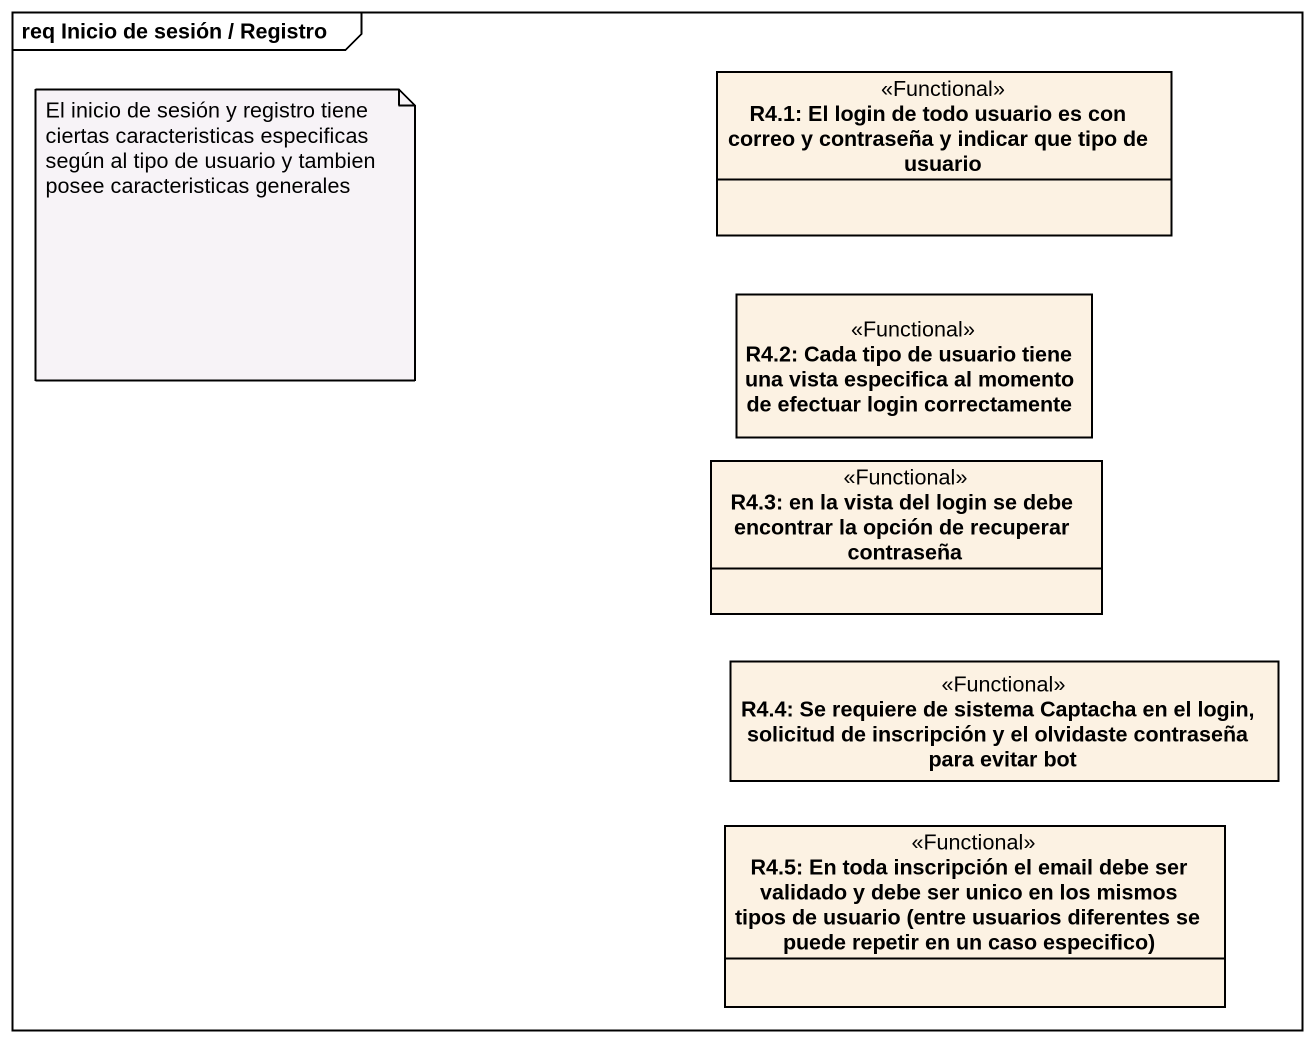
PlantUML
@startuml
mainframe req Inicio de sesión / Registro
hide circle
hide empty members
class "R4.1: El login de todo usuario es con correo y contraseña y indicar que tipo de usuario" as R4_1_El_login_de_todo <<Functional>>
class "R4.2: Cada tipo de usuario tiene una vista especifica al momento de efectuar login correctamente" as R4_2_Cada_tipo_de_usuario <<Functional>>
class "R4.3: en la vista del login se debe encontrar la opción de recuperar contraseña" as R4_3_en_la_vista_del_login <<Functional>>
class "R4.4: Se requiere de sistema Captacha en el login, solicitud de inscripción y el olvidaste contraseña para evitar bot" as R4_4_Se_requiere_de_sistema <<Functional>>
class "R4.5: En toda inscripción el email debe ser validado y debe ser unico en los mismos tipos de usuario (entre usuarios diferentes se puede repetir en un caso especifico)" as R4_5_En_toda_inscripción_el <<Functional>>
note as N1
  El inicio de sesión y registro tiene ciertas caracteristicas especificas según al tipo de usuario y tambien posee caracteristicas generales
end note
@enduml
